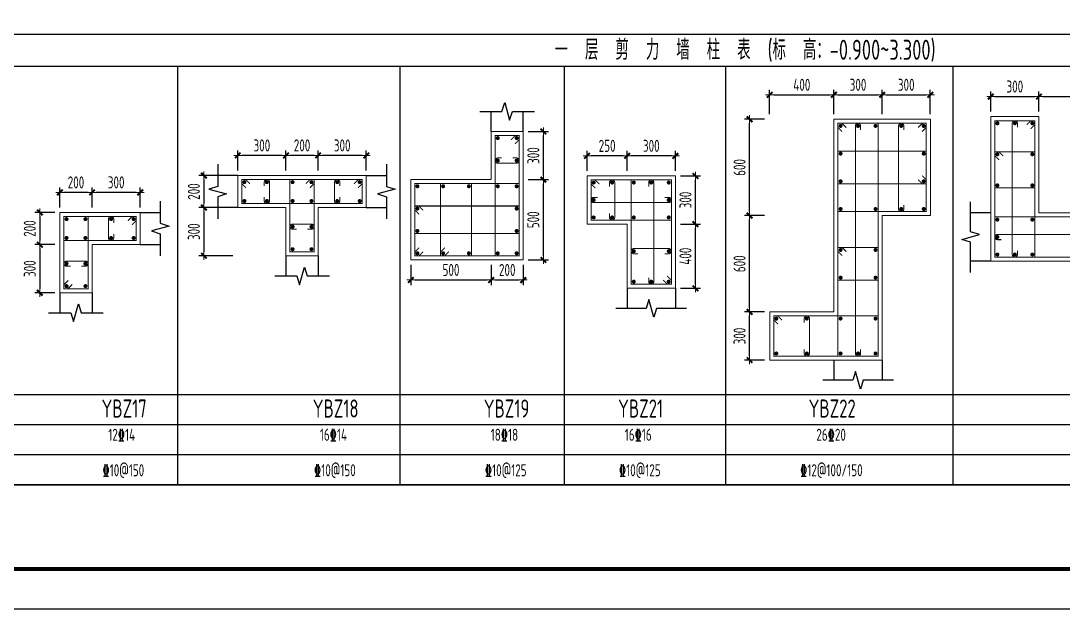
# Model space of a CAD drawing. Extents: x -144902 to 588294, y -160863 to 65494.
# Drawn here: x 4361 to 30311, y 6094 to 20754 of the extents above; entities that cross this region are included whole.
import ezdxf
from ezdxf.enums import TextEntityAlignment as Align

# ---------------------------------------------------------------- set-up
doc = ezdxf.new("R2010")
doc.units = 0
doc.header["$LTSCALE"] = 100
doc.layers.get('0').update_dxf_attribs({"linetype": 'CONTINUOUS'})
doc.layers.get('Defpoints').update_dxf_attribs({"linetype": 'CONTINUOUS'})
for name, color, linetype in [('1508', 2, 'CONTINUOUS'), ('Note', 7, 'CONTINUOUS'), ('TAB', 7, 'CONTINUOUS'), ('THIN', 7, 'CONTINUOUS'), ('tk', 7, 'CONTINUOUS')]:
    doc.layers.add(name, color=color, linetype=linetype)
for name, color, linetype, lineweight in [('REIN', 6, 'CONTINUOUS', 18), ('Z-柱大样外框', 7, 'ByLayer', 18), ('Z-详图标注', 3, 'CONTINUOUS', 18)]:
    doc.layers.add(name, color=color, linetype=linetype, lineweight=lineweight)
doc.styles.get("Standard").update_dxf_attribs({"font": 'tssdeng.shx', "width": 0.7, "bigfont": 'tssdchn.shx'})
doc.styles.add('TCCAD_Dimension', font='Tssdeng.shx', dxfattribs={"width": 0.7, "bigfont": 'tssdchn.shx'})
doc.dimstyles.new('TCCAD_25_100', dxfattribs={"dimtxt": 300, "dimasz": 100, "dimexe": 125, "dimexo": 125, "dimgap": 100, "dimtad": 1, "dimdec": 0, "dimlfac": 0.25, "dimzin": 0, "dimdsep": 46, "dimtxsty": 'TCCAD_Dimension', "dimblk": '_TCDBK25_100', "dimcen": 0, "dimclrt": 7, "dimadec": 0, "dimazin": 0, "dimtfac": 1, "dimtdec": 0, "dimtix": 1, "dimtmove": 2, "dimatfit": 3, "dimfxl": 1, "dimtolj": 1, "dimtzin": 0, "dimarcsym": 0})

# ---------------------------------------------------------------- blocks, each defined once
blk = doc.blocks.new('A1tk')
at = {"layer": 'tk', "color": 5}
blk.add_lwpolyline([(0, 0), (0, 59400), (84100, 59400), (84100, 0)], close=True, dxfattribs=at)
at = {"layer": 'tk', "const_width": 100}
blk.add_lwpolyline([(2500, 1000), (83100, 1000), (83100, 58400), (2500, 58400)], close=True, dxfattribs=at)
blk = doc.blocks.new('_TCDBK25_100')
blk.add_line((-1, 0), (1, 0))
at = {"const_width": 0.5}
blk.add_lwpolyline([(-0.7, -0.7), (0.7, 0.7)], dxfattribs=at)
blk = doc.blocks.new('*D74')
at = {"layer": 'Defpoints', "color": 0}
for p in [(6134, 16478), (6134, 15978), (7334, 15978)]:
    blk.add_point(p, dxfattribs=at)
at = {"layer": 'Z-详图标注', "color": 0, "lineweight": -2}
for p, q in [((6134, 16103), (6134, 16603)), ((7234, 16478), (6234, 16478)), ((7334, 16103), (7334, 16603))]:
    blk.add_line(p, q, dxfattribs=at)
at = {"layer": 'Z-详图标注', "color": 0, "lineweight": -2, "xscale": 100, "yscale": 100, "zscale": 100}
for p, rotation in [((6134, 16478), 179.9997646211091), ((7334, 16478), 359.9997646211091)]:
    blk.add_blockref('_TCDBK25_100', p, dxfattribs=dict(at, rotation=rotation))
at = {"layer": 'Z-详图标注', "color": 7, "insert": (6734, 16728), "char_height": 300, "attachment_point": 5, "rotation": 359.9998, "style": 'TCCAD_Dimension'}
blk.add_mtext('\\A1;300', dxfattribs=at)
blk = doc.blocks.new('*D75')
at = {"layer": 'Defpoints', "color": 0}
for p in [(5334, 16478), (5334, 15978), (6134, 15978)]:
    blk.add_point(p, dxfattribs=at)
at = {"layer": 'Z-详图标注', "color": 0, "lineweight": -2}
for p, q in [((5334, 16103), (5334, 16603)), ((6034, 16478), (5434, 16478)), ((6134, 16103), (6134, 16603))]:
    blk.add_line(p, q, dxfattribs=at)
at = {"layer": 'Z-详图标注', "color": 0, "lineweight": -2, "xscale": 100, "yscale": 100, "zscale": 100}
for p, rotation in [((5334, 16478), 179.9997646211091), ((6134, 16478), 359.9997646211091)]:
    blk.add_blockref('_TCDBK25_100', p, dxfattribs=dict(at, rotation=rotation))
at = {"layer": 'Z-详图标注', "color": 7, "insert": (5734, 16728), "char_height": 300, "attachment_point": 5, "rotation": 359.9998, "style": 'TCCAD_Dimension'}
blk.add_mtext('\\A1;200', dxfattribs=at)
blk = doc.blocks.new('*D76')
at = {"layer": 'Defpoints', "color": 0}
for p in [(5334, 15978), (4834, 15178), (5334, 15178)]:
    blk.add_point(p, dxfattribs=at)
at = {"layer": 'Z-详图标注', "color": 0, "lineweight": -2}
for p, q in [((5209, 15978), (4709, 15978)), ((4834, 15878), (4834, 15278)), ((5209, 15178), (4709, 15178))]:
    blk.add_line(p, q, dxfattribs=at)
at = {"layer": 'Z-详图标注', "color": 0, "lineweight": -2, "xscale": 100, "yscale": 100, "zscale": 100}
for p, rotation in [((4834, 15978), 90), ((4834, 15178), 270)]:
    blk.add_blockref('_TCDBK25_100', p, dxfattribs=dict(at, rotation=rotation))
at = {"layer": 'Z-详图标注', "color": 7, "insert": (4584, 15578), "char_height": 300, "attachment_point": 5, "rotation": 90, "style": 'TCCAD_Dimension'}
blk.add_mtext('\\A1;200', dxfattribs=at)
blk = doc.blocks.new('*D77')
at = {"layer": 'Defpoints', "color": 0}
for p in [(5334, 15178), (4834, 13978), (5334, 13978)]:
    blk.add_point(p, dxfattribs=at)
at = {"layer": 'Z-详图标注', "color": 0, "lineweight": -2}
for p, q in [((5209, 15178), (4709, 15178)), ((4834, 15078), (4834, 14078)), ((5209, 13978), (4709, 13978))]:
    blk.add_line(p, q, dxfattribs=at)
at = {"layer": 'Z-详图标注', "color": 0, "lineweight": -2, "xscale": 100, "yscale": 100, "zscale": 100}
for p, rotation in [((4834, 15178), 90), ((4834, 13978), 270)]:
    blk.add_blockref('_TCDBK25_100', p, dxfattribs=dict(at, rotation=rotation))
at = {"layer": 'Z-详图标注', "color": 7, "insert": (4584, 14578), "char_height": 300, "attachment_point": 5, "rotation": 90, "style": 'TCCAD_Dimension'}
blk.add_mtext('\\A1;300', dxfattribs=at)
blk = doc.blocks.new('*D78')
at = {"layer": 'Defpoints', "color": 0}
for p in [(11762, 17399), (11762, 16899), (12962, 16899)]:
    blk.add_point(p, dxfattribs=at)
at = {"layer": 'Z-详图标注', "color": 0, "lineweight": -2}
for p, q in [((11762, 17024), (11762, 17524)), ((12862, 17399), (11862, 17399)), ((12962, 17024), (12962, 17524))]:
    blk.add_line(p, q, dxfattribs=at)
at = {"layer": 'Z-详图标注', "color": 0, "lineweight": -2, "xscale": 100, "yscale": 100, "zscale": 100}
for p, rotation in [((11762, 17399), 179.9997646211091), ((12962, 17399), 359.9997646211091)]:
    blk.add_blockref('_TCDBK25_100', p, dxfattribs=dict(at, rotation=rotation))
at = {"layer": 'Z-详图标注', "color": 7, "insert": (12362, 17649), "char_height": 300, "attachment_point": 5, "rotation": 359.9998, "style": 'TCCAD_Dimension'}
blk.add_mtext('\\A1;300', dxfattribs=at)
blk = doc.blocks.new('*D79')
at = {"layer": 'Defpoints', "color": 0}
for p in [(10962, 17399), (10962, 16899), (11762, 16899)]:
    blk.add_point(p, dxfattribs=at)
at = {"layer": 'Z-详图标注', "color": 0, "lineweight": -2}
for p, q in [((10962, 17024), (10962, 17524)), ((11662, 17399), (11062, 17399)), ((11762, 17024), (11762, 17524))]:
    blk.add_line(p, q, dxfattribs=at)
at = {"layer": 'Z-详图标注', "color": 0, "lineweight": -2, "xscale": 100, "yscale": 100, "zscale": 100}
for p, rotation in [((10962, 17399), 179.9997646211091), ((11762, 17399), 359.9997646211091)]:
    blk.add_blockref('_TCDBK25_100', p, dxfattribs=dict(at, rotation=rotation))
at = {"layer": 'Z-详图标注', "color": 7, "insert": (11362, 17649), "char_height": 300, "attachment_point": 5, "rotation": 359.9998, "style": 'TCCAD_Dimension'}
blk.add_mtext('\\A1;200', dxfattribs=at)
blk = doc.blocks.new('*D80')
at = {"layer": 'Defpoints', "color": 0}
for p in [(9762, 17399), (9762, 16899), (10962, 16899)]:
    blk.add_point(p, dxfattribs=at)
at = {"layer": 'Z-详图标注', "color": 0, "lineweight": -2}
for p, q in [((9762, 17024), (9762, 17524)), ((10862, 17399), (9862, 17399)), ((10962, 17024), (10962, 17524))]:
    blk.add_line(p, q, dxfattribs=at)
at = {"layer": 'Z-详图标注', "color": 0, "lineweight": -2, "xscale": 100, "yscale": 100, "zscale": 100}
for p, rotation in [((9762, 17399), 179.9997646211091), ((10962, 17399), 359.9997646211091)]:
    blk.add_blockref('_TCDBK25_100', p, dxfattribs=dict(at, rotation=rotation))
at = {"layer": 'Z-详图标注', "color": 7, "insert": (10362, 17649), "char_height": 300, "attachment_point": 5, "rotation": 359.9998, "style": 'TCCAD_Dimension'}
blk.add_mtext('\\A1;300', dxfattribs=at)
blk = doc.blocks.new('*D81')
at = {"layer": 'Defpoints', "color": 0}
for p in [(9762, 16899), (8919, 16099), (9762, 16099)]:
    blk.add_point(p, dxfattribs=at)
at = {"layer": 'Z-详图标注', "color": 0, "lineweight": -2}
for p, q in [((9637, 16899), (8794, 16899)), ((8919, 16799), (8919, 16199)), ((9637, 16099), (8794, 16099))]:
    blk.add_line(p, q, dxfattribs=at)
at = {"layer": 'Z-详图标注', "color": 0, "lineweight": -2, "xscale": 100, "yscale": 100, "zscale": 100}
for p, rotation in [((8919, 16899), 89.99974322340704), ((8919, 16099), 269.9997432234071)]:
    blk.add_blockref('_TCDBK25_100', p, dxfattribs=dict(at, rotation=rotation))
at = {"layer": 'Z-详图标注', "color": 7, "insert": (8669, 16499), "char_height": 300, "attachment_point": 5, "rotation": 89.9997, "style": 'TCCAD_Dimension'}
blk.add_mtext('\\A1;200', dxfattribs=at)
blk = doc.blocks.new('*D82')
at = {"layer": 'Defpoints', "color": 0}
for p in [(9762, 16099), (8919, 14899), (9762, 14899)]:
    blk.add_point(p, dxfattribs=at)
at = {"layer": 'Z-详图标注', "color": 0, "lineweight": -2}
for p, q in [((9637, 16099), (8794, 16099)), ((8919, 15999), (8919, 14999)), ((9637, 14899), (8794, 14899))]:
    blk.add_line(p, q, dxfattribs=at)
at = {"layer": 'Z-详图标注', "color": 0, "lineweight": -2, "xscale": 100, "yscale": 100, "zscale": 100}
for p, rotation in [((8919, 16099), 89.99974322340704), ((8919, 14899), 269.9997432234071)]:
    blk.add_blockref('_TCDBK25_100', p, dxfattribs=dict(at, rotation=rotation))
at = {"layer": 'Z-详图标注', "color": 7, "insert": (8669, 15499), "char_height": 300, "attachment_point": 5, "rotation": 89.9997, "style": 'TCCAD_Dimension'}
blk.add_mtext('\\A1;300', dxfattribs=at)
blk = doc.blocks.new('*D83')
at = {"layer": 'Defpoints', "color": 0}
for p in [(14070, 14796), (16070, 14796), (16070, 14296)]:
    blk.add_point(p, dxfattribs=at)
at = {"layer": 'Z-详图标注', "color": 0, "lineweight": -2}
for p, q in [((14070, 14671), (14070, 14171)), ((16070, 14671), (16070, 14171)), ((14170, 14296), (15970, 14296))]:
    blk.add_line(p, q, dxfattribs=at)
at = {"layer": 'Z-详图标注', "color": 0, "lineweight": -2, "xscale": 100, "yscale": 100, "zscale": 100, "rotation": 180}
blk.add_blockref('_TCDBK25_100', (14070, 14296), dxfattribs=at)
at = {"layer": 'Z-详图标注', "color": 0, "lineweight": -2, "xscale": 100, "yscale": 100, "zscale": 100}
blk.add_blockref('_TCDBK25_100', (16070, 14296), dxfattribs=at)
at = {"layer": 'Z-详图标注', "color": 7, "insert": (15070, 14546), "char_height": 300, "attachment_point": 5, "style": 'TCCAD_Dimension'}
blk.add_mtext('\\A1;500', dxfattribs=at)
blk = doc.blocks.new('*D84')
at = {"layer": 'Defpoints', "color": 0}
for p in [(16070, 14796), (16870, 14796), (16870, 14296)]:
    blk.add_point(p, dxfattribs=at)
at = {"layer": 'Z-详图标注', "color": 0, "lineweight": -2}
for p, q in [((16070, 14671), (16070, 14171)), ((16870, 14671), (16870, 14171)), ((16170, 14296), (16770, 14296))]:
    blk.add_line(p, q, dxfattribs=at)
at = {"layer": 'Z-详图标注', "color": 0, "lineweight": -2, "xscale": 100, "yscale": 100, "zscale": 100, "rotation": 180}
blk.add_blockref('_TCDBK25_100', (16070, 14296), dxfattribs=at)
at = {"layer": 'Z-详图标注', "color": 0, "lineweight": -2, "xscale": 100, "yscale": 100, "zscale": 100}
blk.add_blockref('_TCDBK25_100', (16870, 14296), dxfattribs=at)
at = {"layer": 'Z-详图标注', "color": 7, "insert": (16470, 14546), "char_height": 300, "attachment_point": 5, "style": 'TCCAD_Dimension'}
blk.add_mtext('\\A1;200', dxfattribs=at)
blk = doc.blocks.new('*D85')
at = {"layer": 'Defpoints', "color": 0}
for p in [(16870, 16796), (17370, 16796), (16870, 14796)]:
    blk.add_point(p, dxfattribs=at)
at = {"layer": 'Z-详图标注', "color": 0, "lineweight": -2}
for p, q in [((16995, 16796), (17495, 16796)), ((17370, 14896), (17370, 16696)), ((16995, 14796), (17495, 14796))]:
    blk.add_line(p, q, dxfattribs=at)
at = {"layer": 'Z-详图标注', "color": 0, "lineweight": -2, "xscale": 100, "yscale": 100, "zscale": 100}
for p, rotation in [((17370, 16796), 90), ((17370, 14796), 270)]:
    blk.add_blockref('_TCDBK25_100', p, dxfattribs=dict(at, rotation=rotation))
at = {"layer": 'Z-详图标注', "color": 7, "insert": (17120, 15796), "char_height": 300, "attachment_point": 5, "rotation": 90, "style": 'TCCAD_Dimension'}
blk.add_mtext('\\A1;500', dxfattribs=at)
blk = doc.blocks.new('*D86')
at = {"layer": 'Defpoints', "color": 0}
for p in [(16870, 17996), (17370, 17996), (16870, 16796)]:
    blk.add_point(p, dxfattribs=at)
at = {"layer": 'Z-详图标注', "color": 0, "lineweight": -2}
for p, q in [((16995, 17996), (17495, 17996)), ((17370, 16896), (17370, 17896)), ((16995, 16796), (17495, 16796))]:
    blk.add_line(p, q, dxfattribs=at)
at = {"layer": 'Z-详图标注', "color": 0, "lineweight": -2, "xscale": 100, "yscale": 100, "zscale": 100}
for p, rotation in [((17370, 17996), 90), ((17370, 16796), 270)]:
    blk.add_blockref('_TCDBK25_100', p, dxfattribs=dict(at, rotation=rotation))
at = {"layer": 'Z-详图标注', "color": 7, "insert": (17120, 17396), "char_height": 300, "attachment_point": 5, "rotation": 90, "style": 'TCCAD_Dimension'}
blk.add_mtext('\\A1;300', dxfattribs=at)
blk = doc.blocks.new('*D87')
at = {"layer": 'Defpoints', "color": 0}
for p in [(20657, 15689), (21157, 15689), (20657, 14089)]:
    blk.add_point(p, dxfattribs=at)
at = {"layer": 'Z-详图标注', "color": 0, "lineweight": -2}
for p, q in [((20782, 15689), (21282, 15689)), ((21157, 14189), (21157, 15589)), ((20782, 14089), (21282, 14089))]:
    blk.add_line(p, q, dxfattribs=at)
at = {"layer": 'Z-详图标注', "color": 0, "lineweight": -2, "xscale": 100, "yscale": 100, "zscale": 100}
for p, rotation in [((21157, 15689), 90), ((21157, 14089), 270)]:
    blk.add_blockref('_TCDBK25_100', p, dxfattribs=dict(at, rotation=rotation))
at = {"layer": 'Z-详图标注', "color": 7, "insert": (20907, 14889), "char_height": 300, "attachment_point": 5, "rotation": 90, "style": 'TCCAD_Dimension'}
blk.add_mtext('\\A1;400', dxfattribs=at)
blk = doc.blocks.new('*D88')
at = {"layer": 'Defpoints', "color": 0}
for p in [(20657, 16889), (21157, 16889), (20657, 15689)]:
    blk.add_point(p, dxfattribs=at)
at = {"layer": 'Z-详图标注', "color": 0, "lineweight": -2}
for p, q in [((20782, 16889), (21282, 16889)), ((21157, 15789), (21157, 16789)), ((20782, 15689), (21282, 15689))]:
    blk.add_line(p, q, dxfattribs=at)
at = {"layer": 'Z-详图标注', "color": 0, "lineweight": -2, "xscale": 100, "yscale": 100, "zscale": 100}
for p, rotation in [((21157, 16889), 90), ((21157, 15689), 270)]:
    blk.add_blockref('_TCDBK25_100', p, dxfattribs=dict(at, rotation=rotation))
at = {"layer": 'Z-详图标注', "color": 7, "insert": (20907, 16289), "char_height": 300, "attachment_point": 5, "rotation": 90, "style": 'TCCAD_Dimension'}
blk.add_mtext('\\A1;300', dxfattribs=at)
blk = doc.blocks.new('*D89')
at = {"layer": 'Defpoints', "color": 0}
for p in [(19457, 17389), (19457, 16889), (20657, 16889)]:
    blk.add_point(p, dxfattribs=at)
at = {"layer": 'Z-详图标注', "color": 0, "lineweight": -2}
for p, q in [((19457, 17014), (19457, 17514)), ((20557, 17389), (19557, 17389)), ((20657, 17014), (20657, 17514))]:
    blk.add_line(p, q, dxfattribs=at)
at = {"layer": 'Z-详图标注', "color": 0, "lineweight": -2, "xscale": 100, "yscale": 100, "zscale": 100, "rotation": 180}
blk.add_blockref('_TCDBK25_100', (19457, 17389), dxfattribs=at)
at = {"layer": 'Z-详图标注', "color": 0, "lineweight": -2, "xscale": 100, "yscale": 100, "zscale": 100}
blk.add_blockref('_TCDBK25_100', (20657, 17389), dxfattribs=at)
at = {"layer": 'Z-详图标注', "color": 7, "insert": (20057, 17639), "char_height": 300, "attachment_point": 5, "style": 'TCCAD_Dimension'}
blk.add_mtext('\\A1;300', dxfattribs=at)
blk = doc.blocks.new('*D90')
at = {"layer": 'Defpoints', "color": 0}
for p in [(18457, 17389), (18457, 16889), (19457, 16889)]:
    blk.add_point(p, dxfattribs=at)
at = {"layer": 'Z-详图标注', "color": 0, "lineweight": -2}
for p, q in [((18457, 17014), (18457, 17514)), ((19357, 17389), (18557, 17389)), ((19457, 17014), (19457, 17514))]:
    blk.add_line(p, q, dxfattribs=at)
at = {"layer": 'Z-详图标注', "color": 0, "lineweight": -2, "xscale": 100, "yscale": 100, "zscale": 100, "rotation": 180}
blk.add_blockref('_TCDBK25_100', (18457, 17389), dxfattribs=at)
at = {"layer": 'Z-详图标注', "color": 0, "lineweight": -2, "xscale": 100, "yscale": 100, "zscale": 100}
blk.add_blockref('_TCDBK25_100', (19457, 17389), dxfattribs=at)
at = {"layer": 'Z-详图标注', "color": 7, "insert": (18957, 17639), "char_height": 300, "attachment_point": 5, "style": 'TCCAD_Dimension'}
blk.add_mtext('\\A1;250', dxfattribs=at)
blk = doc.blocks.new('*D91')
at = {"layer": 'Defpoints', "color": 0}
for p in [(22504, 13500), (23004, 13500), (23004, 12300)]:
    blk.add_point(p, dxfattribs=at)
at = {"layer": 'Z-详图标注', "color": 0, "lineweight": -2}
for p, q in [((22879, 13500), (22379, 13500)), ((22504, 12400), (22504, 13400)), ((22879, 12300), (22379, 12300))]:
    blk.add_line(p, q, dxfattribs=at)
at = {"layer": 'Z-详图标注', "color": 0, "lineweight": -2, "xscale": 100, "yscale": 100, "zscale": 100}
for p, rotation in [((22504, 13500), 90), ((22504, 12300), 270)]:
    blk.add_blockref('_TCDBK25_100', p, dxfattribs=dict(at, rotation=rotation))
at = {"layer": 'Z-详图标注', "color": 7, "insert": (22254, 12900), "char_height": 300, "attachment_point": 5, "rotation": 90, "style": 'TCCAD_Dimension'}
blk.add_mtext('\\A1;300', dxfattribs=at)
blk = doc.blocks.new('*D92')
at = {"layer": 'Defpoints', "color": 0}
for p in [(22504, 15900), (23004, 15900), (23004, 13500)]:
    blk.add_point(p, dxfattribs=at)
at = {"layer": 'Z-详图标注', "color": 0, "lineweight": -2}
for p, q in [((22879, 15900), (22379, 15900)), ((22504, 13600), (22504, 15800)), ((22879, 13500), (22379, 13500))]:
    blk.add_line(p, q, dxfattribs=at)
at = {"layer": 'Z-详图标注', "color": 0, "lineweight": -2, "xscale": 100, "yscale": 100, "zscale": 100}
for p, rotation in [((22504, 15900), 90), ((22504, 13500), 270)]:
    blk.add_blockref('_TCDBK25_100', p, dxfattribs=dict(at, rotation=rotation))
at = {"layer": 'Z-详图标注', "color": 7, "insert": (22254, 14700), "char_height": 300, "attachment_point": 5, "rotation": 90, "style": 'TCCAD_Dimension'}
blk.add_mtext('\\A1;600', dxfattribs=at)
blk = doc.blocks.new('*D93')
at = {"layer": 'Defpoints', "color": 0}
for p in [(22504, 18300), (23004, 18300), (23004, 15900)]:
    blk.add_point(p, dxfattribs=at)
at = {"layer": 'Z-详图标注', "color": 0, "lineweight": -2}
for p, q in [((22879, 18300), (22379, 18300)), ((22504, 16000), (22504, 18200)), ((22879, 15900), (22379, 15900))]:
    blk.add_line(p, q, dxfattribs=at)
at = {"layer": 'Z-详图标注', "color": 0, "lineweight": -2, "xscale": 100, "yscale": 100, "zscale": 100}
for p, rotation in [((22504, 18300), 90), ((22504, 15900), 270)]:
    blk.add_blockref('_TCDBK25_100', p, dxfattribs=dict(at, rotation=rotation))
at = {"layer": 'Z-详图标注', "color": 7, "insert": (22254, 17100), "char_height": 300, "attachment_point": 5, "rotation": 90, "style": 'TCCAD_Dimension'}
blk.add_mtext('\\A1;600', dxfattribs=at)
blk = doc.blocks.new('*D94')
at = {"layer": 'Defpoints', "color": 0}
for p in [(29708, 18866), (28508, 18366), (29708, 18366)]:
    blk.add_point(p, dxfattribs=at)
at = {"layer": 'Z-详图标注', "color": 0, "lineweight": -2}
for p, q in [((28508, 18491), (28508, 18991)), ((29708, 18491), (29708, 18991)), ((28608, 18866), (29608, 18866))]:
    blk.add_line(p, q, dxfattribs=at)
at = {"layer": 'Z-详图标注', "color": 0, "lineweight": -2, "xscale": 100, "yscale": 100, "zscale": 100, "rotation": 180}
blk.add_blockref('_TCDBK25_100', (28508, 18866), dxfattribs=at)
at = {"layer": 'Z-详图标注', "color": 0, "lineweight": -2, "xscale": 100, "yscale": 100, "zscale": 100}
blk.add_blockref('_TCDBK25_100', (29708, 18866), dxfattribs=at)
at = {"layer": 'Z-详图标注', "color": 7, "insert": (29108, 19116), "char_height": 300, "attachment_point": 5, "style": 'TCCAD_Dimension'}
blk.add_mtext('\\A1;300', dxfattribs=at)
blk = doc.blocks.new('*D95')
at = {"layer": 'Defpoints', "color": 0}
for p in [(33309, 18866), (29708, 18366), (33309, 18366)]:
    blk.add_point(p, dxfattribs=at)
at = {"layer": 'Z-详图标注', "color": 0, "lineweight": -2}
for p, q in [((29708, 18491), (29708, 18991)), ((33309, 18491), (33309, 18991)), ((29808, 18866), (33209, 18866))]:
    blk.add_line(p, q, dxfattribs=at)
at = {"layer": 'Z-详图标注', "color": 0, "lineweight": -2, "xscale": 100, "yscale": 100, "zscale": 100, "rotation": 180}
blk.add_blockref('_TCDBK25_100', (29708, 18866), dxfattribs=at)
at = {"layer": 'Z-详图标注', "color": 0, "lineweight": -2, "xscale": 100, "yscale": 100, "zscale": 100}
blk.add_blockref('_TCDBK25_100', (33309, 18866), dxfattribs=at)
at = {"layer": 'Z-详图标注', "color": 7, "insert": (31509, 19116), "char_height": 300, "attachment_point": 5, "style": 'TCCAD_Dimension'}
blk.add_mtext('\\A1;900', dxfattribs=at)
blk = doc.blocks.new('*D165')
at = {"layer": 'Defpoints', "color": 0}
for p in [(24604, 18910), (23004, 18300), (24604, 18300)]:
    blk.add_point(p, dxfattribs=at)
at = {"layer": 'Z-详图标注', "color": 0, "lineweight": -2}
for p, q in [((23004, 18425), (23004, 19035)), ((24604, 18425), (24604, 19035)), ((23104, 18910), (24504, 18910))]:
    blk.add_line(p, q, dxfattribs=at)
at = {"layer": 'Z-详图标注', "color": 0, "lineweight": -2, "xscale": 100, "yscale": 100, "zscale": 100, "rotation": 180}
blk.add_blockref('_TCDBK25_100', (23004, 18910), dxfattribs=at)
at = {"layer": 'Z-详图标注', "color": 0, "lineweight": -2, "xscale": 100, "yscale": 100, "zscale": 100}
blk.add_blockref('_TCDBK25_100', (24604, 18910), dxfattribs=at)
at = {"layer": 'Z-详图标注', "color": 7, "insert": (23804, 19160), "char_height": 300, "attachment_point": 5, "style": 'TCCAD_Dimension'}
blk.add_mtext('\\A1;400', dxfattribs=at)
blk = doc.blocks.new('*D166')
at = {"layer": 'Defpoints', "color": 0}
for p in [(25804, 18910), (24604, 18300), (25804, 18300)]:
    blk.add_point(p, dxfattribs=at)
at = {"layer": 'Z-详图标注', "color": 0, "lineweight": -2}
for p, q in [((24604, 18425), (24604, 19035)), ((25804, 18425), (25804, 19035)), ((24704, 18910), (25704, 18910))]:
    blk.add_line(p, q, dxfattribs=at)
at = {"layer": 'Z-详图标注', "color": 0, "lineweight": -2, "xscale": 100, "yscale": 100, "zscale": 100, "rotation": 180}
blk.add_blockref('_TCDBK25_100', (24604, 18910), dxfattribs=at)
at = {"layer": 'Z-详图标注', "color": 0, "lineweight": -2, "xscale": 100, "yscale": 100, "zscale": 100}
blk.add_blockref('_TCDBK25_100', (25804, 18910), dxfattribs=at)
at = {"layer": 'Z-详图标注', "color": 7, "insert": (25204, 19160), "char_height": 300, "attachment_point": 5, "style": 'TCCAD_Dimension'}
blk.add_mtext('\\A1;300', dxfattribs=at)
blk = doc.blocks.new('*D167')
at = {"layer": 'Defpoints', "color": 0}
for p in [(27004, 18910), (25804, 18300), (27004, 18300)]:
    blk.add_point(p, dxfattribs=at)
at = {"layer": 'Z-详图标注', "color": 0, "lineweight": -2}
for p, q in [((25804, 18425), (25804, 19035)), ((27004, 18425), (27004, 19035)), ((25904, 18910), (26904, 18910))]:
    blk.add_line(p, q, dxfattribs=at)
at = {"layer": 'Z-详图标注', "color": 0, "lineweight": -2, "xscale": 100, "yscale": 100, "zscale": 100, "rotation": 180}
blk.add_blockref('_TCDBK25_100', (25804, 18910), dxfattribs=at)
at = {"layer": 'Z-详图标注', "color": 0, "lineweight": -2, "xscale": 100, "yscale": 100, "zscale": 100}
blk.add_blockref('_TCDBK25_100', (27004, 18910), dxfattribs=at)
at = {"layer": 'Z-详图标注', "color": 7, "insert": (26404, 19160), "char_height": 300, "attachment_point": 5, "style": 'TCCAD_Dimension'}
blk.add_mtext('\\A1;300', dxfattribs=at)

msp = doc.modelspace()

# ---------------------------------------------------------------- linework, layer by layer
at = {"layer": 'REIN', "color": 210, "const_width": 25}
for points in [[(24810.38, 17993.68), (24704.314, 18099.746), (24704.314, 18199.746), (25704.314, 18199.746), (25704.314, 12399.746), (24704.314, 12399.746), (24704.314, 18199.746), (24804.314, 18199.746), (24910.38, 18093.68)], [(26698.248, 18093.68), (26804.314, 18199.746), (26904.314, 18199.746), (26904.314, 15999.746), (24704.314, 15999.746), (24704.314, 18199.746), (26904.314, 18199.746), (26904.314, 18099.746), (26798.248, 17993.68)], [(29402.183, 18159.761), (29508.249, 18265.827), (29608.249, 18265.827), (29608.249, 14865.832), (28608.249, 14865.832), (28608.249, 18265.827), (29608.249, 18265.827), (29608.249, 18165.827), (29502.183, 18059.761)], [(9967.837, 16592.822), (9861.772, 16698.889), (9861.772, 16798.889), (11661.756, 16798.881), (11661.756, 16198.878), (9861.769, 16198.886), (9861.772, 16798.889), (9961.772, 16798.888), (10067.838, 16692.822)], [(12655.691, 16692.811), (12761.757, 16798.877), (12861.757, 16798.876), (12861.76, 16198.886), (9861.769, 16198.872), (9861.772, 16798.889), (12861.757, 16798.876), (12861.758, 16698.876), (12755.692, 16592.81)], [(11455.69, 16692.816), (11561.756, 16798.882), (11661.756, 16798.881), (11661.756, 14998.877), (11061.773, 14998.877), (11061.773, 16798.884), (11661.756, 16798.881), (11661.756, 16698.881), (11555.69, 16592.816)], [(18663.126, 16583.243), (18557.06, 16689.309), (18557.06, 16789.309), (20557.06, 16789.309), (20557.06, 15789.309), (18557.06, 15789.309), (18557.06, 16789.309), (18657.06, 16789.309), (18763.126, 16683.243)], [(20450.994, 14395.375), (20557.06, 14289.309), (20557.06, 14189.309), (19557.06, 14189.309), (19557.06, 16789.309), (20557.06, 16789.309), (20557.06, 14189.309), (20457.06, 14189.309), (20350.994, 14295.375)], [(5639.853, 14184.307), (5533.787, 14078.241), (5433.787, 14078.241), (5433.787, 15878.24), (6033.787, 15878.238), (6033.787, 14078.241), (5433.787, 14078.241), (5433.787, 14178.241), (5539.853, 14284.307)], [(7027.723, 15772.168), (7133.79, 15878.233), (7233.79, 15878.233), (7233.787, 15278.235), (5433.787, 15278.244), (5433.787, 15878.24), (7233.79, 15878.233), (7233.789, 15778.233), (7127.723, 15672.167)], [(34203.009, 15759.761), (34309.075, 15865.827), (34409.075, 15865.827), (34409.075, 14865.833), (28608.249, 14865.832), (28608.249, 15865.827), (34409.075, 15865.827), (34409.075, 15765.827), (34303.009, 15659.761)], [(23210.38, 13193.68), (23104.314, 13299.746), (23104.314, 13399.746), (25704.314, 13399.746), (25704.314, 12399.746), (23104.314, 12399.746), (23104.314, 13399.746), (23204.314, 13399.746), (23310.38, 13293.68)]]:
    msp.add_lwpolyline(points, dxfattribs=at)
at = {"layer": 'REIN', "color": 6, "const_width": 50}
for points in [[(24744.314, 18134.746, 1), (24794.314, 18134.746, 1)], [(25179.314, 18134.746, 1), (25229.314, 18134.746, 1)], [(25614.314, 18134.746, 1), (25664.314, 18134.746, 1)], [(26254.314, 18134.746, 1), (26304.314, 18134.746, 1)], [(26814.314, 18134.746, 1), (26864.314, 18134.746, 1)], [(28648.249, 18200.827, 1), (28698.249, 18200.827, 1)], [(29083.249, 18200.827, 1), (29133.249, 18200.827, 1)], [(29518.249, 18200.827, 1), (29568.249, 18200.827, 1)], [(24744.314, 17444.746, 1), (24794.314, 17444.746, 1)], [(26814.314, 17444.746, 1), (26864.314, 17444.746, 1)], [(28648.249, 17427.494, 1), (28698.249, 17427.494, 1)], [(29518.249, 17427.494, 1), (29568.249, 17427.494, 1)], [(9901.772, 16733.888, 1), (9951.772, 16733.888, 1)], [(10461.772, 16733.886, 1), (10511.772, 16733.886, 1)], [(11101.773, 16733.884, 1), (11151.773, 16733.884, 1)], [(11571.756, 16733.882, 1), (11621.756, 16733.882, 1)], [(12211.757, 16733.879, 1), (12261.757, 16733.879, 1)], [(12771.757, 16733.877, 1), (12821.757, 16733.877, 1)], [(18597.06, 16724.309, 1), (18647.06, 16724.309, 1)], [(19057.06, 16724.309, 1), (19107.06, 16724.309, 1)], [(19597.06, 16724.309, 1), (19647.06, 16724.309, 1)], [(20032.06, 16724.309, 1), (20082.06, 16724.309, 1)], [(20467.06, 16724.309, 1), (20517.06, 16724.309, 1)], [(24744.314, 16754.746, 1), (24794.314, 16754.746, 1)], [(26814.314, 16754.746, 1), (26864.314, 16754.746, 1)], [(28648.249, 16654.161, 1), (28698.249, 16654.161, 1)], [(29518.249, 16654.161, 1), (29568.249, 16654.161, 1)], [(9901.77, 16263.886, 1), (9951.77, 16263.886, 1)], [(10461.771, 16263.883, 1), (10511.771, 16263.883, 1)], [(11101.773, 16263.88, 1), (11151.773, 16263.88, 1)], [(11571.756, 16263.878, 1), (11621.756, 16263.878, 1)], [(12211.758, 16263.883, 1), (12261.758, 16263.883, 1)], [(12771.76, 16263.886, 1), (12821.76, 16263.886, 1)], [(18597.06, 16289.309, 1), (18647.06, 16289.309, 1)], [(20467.06, 16289.309, 1), (20517.06, 16289.309, 1)], [(24744.314, 16064.746, 1), (24794.314, 16064.746, 1)], [(25614.314, 16064.746, 1), (25664.314, 16064.746, 1)], [(26254.314, 16064.746, 1), (26304.314, 16064.746, 1)], [(26814.314, 16064.746, 1), (26864.314, 16064.746, 1)], [(5473.787, 15813.24, 1), (5523.787, 15813.24, 1)], [(5943.787, 15813.238, 1), (5993.787, 15813.238, 1)], [(6583.788, 15813.235, 1), (6633.788, 15813.235, 1)], [(7143.789, 15813.233, 1), (7193.789, 15813.233, 1)], [(18597.06, 15854.309, 1), (18647.06, 15854.309, 1)], [(19057.06, 15854.309, 1), (19107.06, 15854.309, 1)], [(19597.06, 15854.309, 1), (19647.06, 15854.309, 1)], [(20467.06, 15854.309, 1), (20517.06, 15854.309, 1)], [(28648.249, 15800.827, 1), (28698.249, 15800.827, 1)], [(29518.249, 15800.827, 1), (29568.249, 15800.827, 1)], [(11101.773, 15623.879, 1), (11151.773, 15623.879, 1)], [(11571.756, 15623.877, 1), (11621.756, 15623.877, 1)], [(5473.787, 15343.244, 1), (5523.787, 15343.244, 1)], [(5943.787, 15343.241, 1), (5993.787, 15343.241, 1)], [(6583.787, 15343.238, 1), (6633.787, 15343.238, 1)], [(7143.787, 15343.236, 1), (7193.787, 15343.236, 1)], [(28648.249, 15365.829, 1), (28698.249, 15365.829, 1)], [(11101.773, 15063.877, 1), (11151.773, 15063.877, 1)], [(11571.756, 15063.877, 1), (11621.756, 15063.877, 1)], [(19597.06, 15014.309, 1), (19647.06, 15014.309, 1)], [(20467.06, 15014.309, 1), (20517.06, 15014.309, 1)], [(24744.314, 15044.746, 1), (24794.314, 15044.746, 1)], [(25614.314, 15044.746, 1), (25664.314, 15044.746, 1)], [(28648.249, 14930.832, 1), (28698.249, 14930.832, 1)], [(29083.249, 14930.832, 1), (29133.249, 14930.832, 1)], [(29518.249, 14930.832, 1), (29568.249, 14930.832, 1)], [(5473.787, 14703.242, 1), (5523.787, 14703.242, 1)], [(5943.787, 14703.241, 1), (5993.787, 14703.241, 1)], [(19597.06, 14254.309, 1), (19647.06, 14254.309, 1)], [(20032.06, 14254.309, 1), (20082.06, 14254.309, 1)], [(20467.06, 14254.309, 1), (20517.06, 14254.309, 1)], [(24744.314, 14354.746, 1), (24794.314, 14354.746, 1)], [(25614.314, 14354.746, 1), (25664.314, 14354.746, 1)], [(5473.787, 14143.241, 1), (5523.787, 14143.241, 1)], [(5943.787, 14143.241, 1), (5993.787, 14143.241, 1)], [(23144.314, 13334.746, 1), (23194.314, 13334.746, 1)], [(23904.314, 13334.746, 1), (23954.314, 13334.746, 1)], [(24744.314, 13334.746, 1), (24794.314, 13334.746, 1)], [(25614.314, 13334.746, 1), (25664.314, 13334.746, 1)], [(23144.314, 12464.746, 1), (23194.314, 12464.746, 1)], [(23904.314, 12464.746, 1), (23954.314, 12464.746, 1)], [(24744.314, 12464.746, 1), (24794.314, 12464.746, 1)], [(25179.314, 12464.746, 1), (25229.314, 12464.746, 1)], [(25614.314, 12464.746, 1), (25664.314, 12464.746, 1)]]:
    msp.add_lwpolyline(points, format="xyb", close=True, dxfattribs=at)
at = {"layer": 'REIN', "color": 6, "const_width": 25}
for points in [[(25269.314, 12564.746), (25269.314, 12464.746, -1), (25139.314, 12464.746), (25139.314, 18134.746, -1), (25269.314, 18134.746), (25269.314, 18034.746)], [(26344.314, 16164.746), (26344.314, 16064.746, -1), (26214.314, 16064.746), (26214.314, 18134.746, -1), (26344.314, 18134.746), (26344.314, 18034.746)], [(29173.249, 15030.832), (29173.249, 14930.832, -1), (29043.249, 14930.832), (29043.249, 18200.827, -1), (29173.249, 18200.827), (29173.249, 18100.827)], [(10421.772, 16633.886), (10421.772, 16733.886, -1), (10551.772, 16733.886), (10551.771, 16263.883, -1), (10421.771, 16263.883), (10421.772, 16363.883)], [(12301.758, 16363.883), (12301.758, 16263.883, -1), (12171.758, 16263.883), (12171.757, 16733.879, -1), (12301.757, 16733.879), (12301.757, 16633.879)], [(19017.06, 16624.309), (19017.06, 16724.309, -1), (19147.06, 16724.309), (19147.06, 15854.309, -1), (19017.06, 15854.309), (19017.06, 15954.309)], [(19992.06, 16624.309), (19992.06, 16724.309, -1), (20122.06, 16724.309), (20122.06, 14254.309, -1), (19992.06, 14254.309), (19992.06, 14354.309)], [(20392.06, 16354.309), (20492.06, 16354.309, -1), (20492.06, 16224.309), (18622.06, 16224.309, -1), (18622.06, 16354.309), (18722.06, 16354.309)], [(6673.787, 15443.238), (6673.787, 15343.238, -1), (6543.787, 15343.238), (6543.788, 15813.236, -1), (6673.788, 15813.235), (6673.788, 15713.235)], [(11226.773, 15558.878), (11126.773, 15558.879, -1), (11126.773, 15688.879), (11596.757, 15688.877, -1), (11596.756, 15558.877), (11496.756, 15558.878)], [(28773.249, 15300.829), (28673.249, 15300.829, -1), (28673.249, 15430.829), (34344.075, 15430.83, -1), (34344.075, 15300.83), (34244.075, 15300.83)], [(19722.06, 14949.309), (19622.06, 14949.309, -1), (19622.06, 15079.309), (20492.06, 15079.309, -1), (20492.06, 14949.309), (20392.06, 14949.309)], [(5598.787, 14638.242), (5498.787, 14638.242, -1), (5498.787, 14768.242), (5968.787, 14768.241, -1), (5968.787, 14638.241), (5868.787, 14638.241)], [(23864.314, 13234.746), (23864.314, 13334.746, -1), (23994.314, 13334.746), (23994.314, 12464.746, -1), (23864.314, 12464.746), (23864.314, 12564.746)]]:
    msp.add_lwpolyline(points, format="xyb", dxfattribs=at)
at = {"layer": 'REIN', "color": 210, "const_width": 25, "elevation": 0}
for points in [[(16563.798, 17790.255), (16669.864, 17896.321), (16769.864, 17896.321), (16769.864, 14896.321), (16169.864, 14896.321), (16169.864, 17896.321), (16769.864, 17896.321), (16769.864, 17796.321), (16663.798, 17690.255)], [(14375.93, 15002.387), (14269.864, 14896.321), (14169.864, 14896.321), (14169.864, 16696.321), (16769.864, 16696.321), (16769.864, 14896.321), (14169.864, 14896.321), (14169.864, 14996.321), (14275.93, 15102.387)]]:
    msp.add_lwpolyline(points, dxfattribs=at)
at = {"layer": 'REIN', "color": 6, "const_width": 50, "elevation": 0}
for points in [[(16209.864, 17831.321, 1), (16259.864, 17831.321, 1)], [(16679.864, 17831.321, 1), (16729.864, 17831.321, 1)], [(16209.864, 17271.321, 1), (16259.864, 17271.321, 1)], [(16679.864, 17271.321, 1), (16729.864, 17271.321, 1)], [(14209.864, 16631.321, 1), (14259.864, 16631.321, 1)], [(14849.864, 16631.321, 1), (14899.864, 16631.321, 1)], [(15489.864, 16631.321, 1), (15539.864, 16631.321, 1)], [(16209.864, 16631.321, 1), (16259.864, 16631.321, 1)], [(16679.864, 16631.321, 1), (16729.864, 16631.321, 1)], [(14209.864, 16074.654, 1), (14259.864, 16074.654, 1)], [(16679.864, 16074.654, 1), (16729.864, 16074.654, 1)], [(14209.864, 15517.987, 1), (14259.864, 15517.987, 1)], [(16679.864, 15517.987, 1), (16729.864, 15517.987, 1)], [(14209.864, 14961.321, 1), (14259.864, 14961.321, 1)], [(14849.864, 14961.321, 1), (14899.864, 14961.321, 1)], [(15489.864, 14961.321, 1), (15539.864, 14961.321, 1)], [(16209.864, 14961.321, 1), (16259.864, 14961.321, 1)], [(16679.864, 14961.321, 1), (16729.864, 14961.321, 1)]]:
    msp.add_lwpolyline(points, format="xyb", close=True, dxfattribs=at)
at = {"layer": 'REIN', "color": 6, "const_width": 25}
for points in [[(26798.248, 16895.812), (26904.314, 16789.746), (26904.314, 16689.746), (24704.314, 16689.746), (24704.314, 17509.746), (26904.314, 17509.746), (26904.314, 16689.746), (26804.314, 16689.746), (26698.248, 16795.812)], [(28714.315, 17286.428), (28608.249, 17392.494), (28608.249, 17492.494), (29608.249, 17492.494), (29608.249, 16589.161), (28608.249, 16589.161), (28608.249, 17492.494), (28708.249, 17492.494), (28814.315, 17386.428)], [(24810.38, 14903.68), (24704.314, 15009.746), (24704.314, 15109.746), (25704.314, 15109.746), (25704.314, 14289.746), (24704.314, 14289.746), (24704.314, 15109.746), (24804.314, 15109.746), (24910.38, 15003.68)]]:
    msp.add_lwpolyline(points, dxfattribs=at)
at = {"layer": 'REIN', "color": 6, "const_width": 25, "elevation": 0}
msp.add_lwpolyline([(16604.864, 17336.321), (16704.864, 17336.321, -1), (16704.864, 17206.321), (16234.864, 17206.321, -1), (16234.864, 17336.321), (16334.864, 17336.321)], format="xyb", dxfattribs=at)
for points in [[(15015.93, 15002.387), (14909.864, 14896.321), (14809.864, 14896.321), (14809.864, 16696.321), (15579.864, 16696.321), (15579.864, 14896.321), (14809.864, 14896.321), (14809.864, 14996.321), (14915.93, 15102.387)], [(14275.93, 15933.588), (14169.864, 16039.654), (14169.864, 16139.654), (16769.864, 16139.654), (16769.864, 15452.987), (14169.864, 15452.987), (14169.864, 16139.654), (14269.864, 16139.654), (14375.93, 16033.588)]]:
    msp.add_lwpolyline(points, dxfattribs=at)
at = {"layer": 'TAB'}
for p, q in [((-17424.423, 20423.931), (55224.221, 20423.931)), ((-15624.423, 19625.567), (55224.221, 19625.567)), ((8259.571, 19625.567), (8259.571, 9194.99, 0)), ((13798.96, 19625.567), (13798.96, 9194.99, 0)), ((17884.362, 19625.567), (17884.362, 9194.99, 0)), ((21904.244, 19625.567, 0), (21904.244, 9194.99, 0)), ((27561.261, 19625.567, 0), (27561.261, 9194.99, 0)), ((-17424.423, 11444.99, 0), (55224.221, 11444.99, 0)), ((-17424.423, 10694.99, 0), (55224.221, 10694.99, 0)), ((-17424.423, 9944.99, 0), (55224.221, 9944.99, 0)), ((55224.221, 9194.99, 0), (-17424.423, 9194.99, 0)), ((-17424.423, 9194.99, 0), (55224.221, 9194.99, 0))]:
    msp.add_line(p, q, dxfattribs=at)
at = {"layer": 'THIN'}
for p, q in [((16069.866, 17996.322, 0), (16069.866, 18496.322, 0)), ((16869.864, 17996.321, 0), (16869.864, 18496.321, 0)), ((9761.773, 16898.889), (9261.773, 16898.889)), ((12961.757, 16898.876), (13461.757, 16898.876)), ((9761.774, 16098.892, 0), (9261.774, 16098.892, 0)), ((12961.756, 16098.878, 0), (13461.756, 16098.878, 0)), ((7333.79, 15978.232), (7833.79, 15978.232)), ((28508.249, 15965.832), (28008.249, 15965.832)), ((7333.79, 15178.232), (7833.79, 15178.232)), ((10961.759, 14898.876, 0), (10961.759, 14398.876, 0)), ((11761.756, 14898.877), (11761.756, 14398.877)), ((28508.249, 14765.832), (28008.249, 14765.832)), ((19457.06, 14089.309), (19457.06, 13589.309)), ((20657.06, 14089.309), (20657.06, 13589.309)), ((5333.789, 13978.239, 0), (5333.789, 13478.239, 0)), ((6133.787, 13978.241), (6133.787, 13478.241)), ((24604.314, 12299.746, 0), (24604.314, 11799.746, 0)), ((25804.314, 12299.746, 0), (25804.314, 11799.746, 0))]:
    msp.add_line(p, q, dxfattribs=at)
at = {"layer": 'THIN', "elevation": 0}
for points in [[(15789.866, 18496.322), (16339.865, 18496.322), (16409.865, 18716.322), (16529.865, 18276.322), (16599.865, 18496.322), (17149.864, 18496.322)], [(9261.773, 17178.889), (9261.773, 16628.89), (9041.773, 16558.89), (9481.773, 16438.89), (9261.773, 16368.89), (9261.773, 15818.892)], [(13461.757, 17178.876), (13461.757, 16628.877), (13681.757, 16558.877), (13241.757, 16438.877), (13461.757, 16368.877), (13461.757, 15818.878)], [(28008.249, 14485.832), (28008.249, 15235.832), (27788.249, 15305.832), (28228.249, 15425.832), (28008.249, 15495.832), (28008.249, 16245.832)], [(10681.759, 14398.876), (11231.758, 14398.876), (11301.758, 14178.876), (11421.758, 14618.876), (11491.758, 14398.876), (12041.756, 14398.876)], [(20937.06, 13589.309), (20187.06, 13589.309), (20117.06, 13369.309), (19997.06, 13809.309), (19927.06, 13589.309), (19177.06, 13589.309)], [(5053.789, 13478.239), (5603.788, 13478.239), (5673.788, 13258.239), (5793.788, 13698.239), (5863.788, 13478.239), (6413.787, 13478.239)], [(26084.314, 11799.746), (25334.314, 11799.746), (25264.314, 11579.746), (25144.314, 12019.746), (25074.314, 11799.746), (24324.314, 11799.746)]]:
    msp.add_lwpolyline(points, dxfattribs=at)
at = {"layer": 'THIN'}
msp.add_lwpolyline([(7833.79, 16258.232), (7833.79, 15708.232), (8053.79, 15638.232), (7613.79, 15518.232), (7833.79, 15448.232), (7833.79, 14898.232)], dxfattribs=at)
at = {"layer": 'Z-柱大样外框', "color": 1, "elevation": 0}
for points in [[(23004.314, 12299.746), (25804.314, 12299.746), (25804.314, 15899.746), (27004.314, 15899.746), (27004.314, 18299.746), (24604.314, 18299.746), (24604.314, 13499.746), (23004.314, 13499.746), (23004.314, 12299.746)], [(16869.864, 17996.321), (16069.864, 17996.321), (16069.864, 16796.321), (14069.864, 16796.321), (14069.864, 14796.321), (16869.864, 14796.321), (16869.864, 17996.321)]]:
    msp.add_lwpolyline(points, close=True, dxfattribs=at)
at = {"layer": 'Z-柱大样外框', "color": 1}
for points in [[(33309.075, 14765.833), (33309.075, 12565.827), (34509.075, 12565.827), (34509.075, 15965.827), (29708.249, 15965.827), (29708.249, 18365.827), (28508.249, 18365.827), (28508.249, 14765.832)], [(10961.773, 14898.877), (10961.773, 16098.881), (9761.769, 16098.887), (9761.773, 16898.889), (12961.757, 16898.876), (12961.76, 16098.887), (11761.756, 16098.881), (11761.756, 14898.877)], [(18457.06, 16889.309), (18457.06, 15689.309), (19457.06, 15689.309), (19457.06, 14089.309), (20657.06, 14089.309), (20657.06, 16889.309), (18457.06, 16889.309)], [(5333.787, 15978.241), (5333.787, 13978.241), (6133.787, 13978.241), (6133.787, 15178.241), (7333.787, 15178.235), (7333.79, 15978.232), (5333.787, 15978.241)]]:
    msp.add_lwpolyline(points, close=True, dxfattribs=at)

# ---------------------------------------------------------------- block references
at = {"layer": '1508'}
msp.add_blockref('A1tk', (-20399.668, 6094.074), dxfattribs=at)

# ---------------------------------------------------------------- texts
at = {"layer": 'Note', "color": 7, "width": 0.7}
msp.add_text(' 一  层  剪  力  墙  柱  表  (标  高：-0.900~3.300)', height=500, dxfattribs=at).set_placement((22285.886, 20034.686, 0), align=Align.MIDDLE)
at = {"layer": 'TAB', "width": 0.7}
for s, p in [('YBZ17', (6932.254, 11093.869, 0)), ('YBZ18', (12198.744, 11093.869, 0)), ('YBZ19', (16452.61, 11093.869, 0)), ('YBZ21', (19789.944, 11093.869, 0)), ('YBZ22', (24559.461, 11093.869, 0))]:
    msp.add_text(s, height=450, dxfattribs=at).set_placement(p, align=Align.MIDDLE_CENTER)
at = {"layer": 'TAB', "color": 7, "width": 0.7}
for s, p in [('12%%13214', (6539.065, 10200.034, 0)), ('16%%13214', (11805.555, 10200.034, 0)), ('18%%13218', (16059.421, 10200.034, 0)), ('16%%13216', (19396.754, 10200.034, 0)), ('26%%13220', (24166.272, 10200.034, 0))]:
    msp.add_text(s, height=300, dxfattribs=at).set_placement(p, align=Align.BOTTOM_LEFT)
for s, p in [('%%13210@150', (6913.198, 9555, 0)), ('%%13210@150', (12179.688, 9555, 0)), ('%%13210@125', (16433.553, 9555, 0)), ('%%13210@125', (19770.887, 9555, 0)), ('%%13212@100/150', (24540.404, 9555, 0))]:
    msp.add_text(s, height=300, dxfattribs=at).set_placement(p, align=Align.MIDDLE_CENTER)

# ---------------------------------------------------------------- dimensions: what is measured, and where the dimension line sits
at = {"layer": 'Z-详图标注'}
for base, p1, p2, picture, middle in [((24604.314, 18910.149), (23004.314, 18299.746), (24604.314, 18299.746), '*D165', (23804.314, 19160.149)), ((25804.314, 18910.149), (24604.314, 18299.746), (25804.314, 18299.746), '*D166', (25204.314, 19160.149)), ((27004.314, 18910.149), (25804.314, 18299.746), (27004.314, 18299.746), '*D167', (26404.314, 19160.149)), ((29708.249, 18865.827), (28508.249, 18365.827), (29708.249, 18365.827), '*D94', (29108.249, 19115.827)), ((33309.075, 18865.827), (29708.249, 18365.827), (33309.075, 18365.827), '*D95', (31508.662, 19115.827)), ((16069.864, 14296.321, 0), (14069.864, 14796.321, 0), (16069.864, 14796.321, 0), '*D83', (15069.864, 14546.321, 0)), ((16869.864, 14296.321, 0), (16069.864, 14796.321, 0), (16869.864, 14796.321, 0), '*D84', (16469.864, 14546.321, 0))]:
    dim = msp.add_linear_dim(base=base, p1=p1, p2=p2, dimstyle='TCCAD_25_100', dxfattribs=at)
    dim.commit()
    dim.dimension.update_dxf_attribs({"geometry": picture, "text_midpoint": middle})
for base, p1, p2, angle, picture, middle in [((22504.314, 18299.746), (23004.314, 15899.746), (23004.314, 18299.746), 90, '*D93', (22254.314, 17099.746)), ((17369.864, 17996.321, 0), (16869.864, 16796.321, 0), (16869.864, 17996.321, 0), 90, '*D86', (17119.864, 17396.321, 0)), ((9761.775, 17398.889), (10961.773, 16898.884), (9761.773, 16898.889), 179.9997646, '*D80', (10361.776, 17648.887)), ((10961.775, 17398.884), (11761.756, 16898.881), (10961.773, 16898.884), 179.9997646, '*D79', (11361.768, 17648.883)), ((11761.759, 17398.881), (12961.757, 16898.876), (11761.756, 16898.881), 179.9997646, '*D78', (12361.76, 17648.878)), ((18457.06, 17389.309), (19457.06, 16889.309), (18457.06, 16889.309), 180, '*D90', (18957.06, 17639.309)), ((19457.06, 17389.309), (20657.06, 16889.309), (19457.06, 16889.309), 180, '*D89', (20057.06, 17639.309)), ((5333.789, 16478.241), (6133.787, 15978.237), (5333.787, 15978.241), 179.9997646, '*D75', (5733.79, 16728.239)), ((6133.789, 16478.237), (7333.79, 15978.232), (6133.787, 15978.237), 179.9997646, '*D74', (6733.792, 16728.235)), ((8919.298, 16098.875), (9761.773, 16898.889), (9761.769, 16098.871), 269.9997432, '*D81', (8669.3, 16498.885)), ((17369.864, 16796.321, 0), (16869.864, 14796.321, 0), (16869.864, 16796.321, 0), 90, '*D85', (17119.864, 15796.321, 0)), ((21157.06, 16889.309), (20657.06, 15689.309), (20657.06, 16889.309), 90, '*D88', (20907.06, 16289.309)), ((8919.293, 14898.881), (9761.769, 16098.887), (9761.764, 14898.877), 269.9997432, '*D82', (8669.295, 15498.887)), ((4833.787, 15178.245), (5333.787, 15978.241), (5333.787, 15178.245), 270, '*D76', (4583.787, 15578.243)), ((22504.314, 15899.746), (23004.314, 13499.746), (23004.314, 15899.746), 90, '*D92', (22254.314, 14699.746)), ((21157.06, 15689.309), (20657.06, 14089.309), (20657.06, 15689.309), 90, '*D87', (20907.06, 14889.309)), ((4833.787, 13978.241), (5333.787, 15178.245), (5333.787, 13978.241), 270, '*D77', (4583.787, 14578.243)), ((22504.314, 13499.746), (23004.314, 12299.746), (23004.314, 13499.746), 90, '*D91', (22254.314, 12899.746))]:
    dim = msp.add_linear_dim(base=base, p1=p1, p2=p2, angle=angle, dimstyle='TCCAD_25_100', dxfattribs=at)
    dim.commit()
    dim.dimension.update_dxf_attribs({"geometry": picture, "text_midpoint": middle})

doc.saveas('drawing.dxf')
